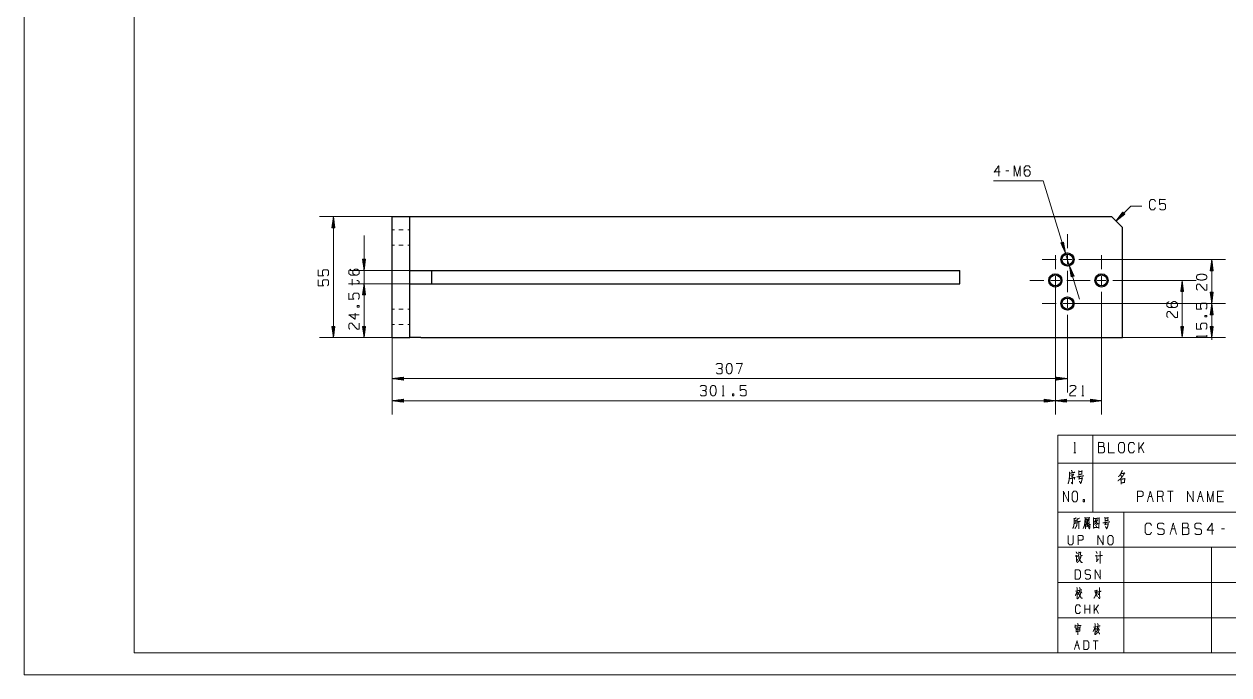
# Model space of a CAD drawing. Header units: millimetres. Extents: x 0 to 420, y 0 to 297.
# Drawn here: x 0 to 273.9, y 0 to 147.9 of the extents above; entities that cross this region are included whole.
import ezdxf

# ---------------------------------------------------------------- set-up
doc = ezdxf.new("R2010")
doc.units = ezdxf.units.MM
doc.layers.add('1', color=7, linetype='Continuous', true_color=0xffffff)

msp = doc.modelspace()

# ---------------------------------------------------------------- linework, layer by layer
at = {"layer": '1', "color": 132, "linetype": 'Continuous', "lineweight": 18}
for p, q in [((0, 297), (0, 0)), ((25, 292), (25, 5)), ((235, 37), (235, 5)), ((235, 37), (415, 37)), ((250, 37), (250, 5)), ((235, 29), (415, 29)), ((270, 29), (270, 5)), ((235, 21), (285, 21)), ((235, 13), (285, 13)), ((25, 5), (415, 5)), ((235, 5), (415, 5)), ((0, 0), (420, 0))]:
    msp.add_line(p, q, dxfattribs=at)
at = {"layer": '1', "color": 95, "linetype": 'Continuous', "lineweight": 18}
for p, q in [((223.87, 114.55), (223.19, 114.55)), ((74.62, 88.59), (74.62, 89.92)), ((268.91, 76.77), (268.91, 77.2)), ((158.74, 63.42), (159.17, 63.42)), ((240.51, 63.42), (240.93, 63.42)), ((235, 54.46), (243, 54.46)), ((235, 54.46), (235, 48.11)), ((243, 54.46), (243, 48.11)), ((243, 54.46), (283, 54.46)), ((254.57, 52.85), (253.41, 51.2)), ((253.41, 50.48), (253.41, 52.85)), ((238.67, 50.48), (239.09, 50.48)), ((254.57, 50.48), (253.9, 51.9)), ((235, 48.11), (243, 48.11)), ((235, 48.11), (235, 37)), ((243, 48.11), (243, 37)), ((243, 48.11), (283, 48.11)), ((261.28, 41.74), (259.94, 41.74)), ((260.61, 41.74), (260.61, 39.36)), ((255.72, 40.56), (256.39, 40.56)), ((259, 39.36), (258.67, 40.56)), ((267.1, 40.56), (267.77, 40.56)), ((272.33, 40.56), (271.32, 40.56)), ((235, 37), (243, 37)), ((243, 37), (283, 37)), ((241.5, 33.66), (242.04, 33.81)), ((241.79, 35.05), (241.78, 33.74)), ((260.9, 33.21), (261.64, 33.21)), ((272.95, 33.21), (272.21, 33.21)), ((239.62, 19.15), (239.06, 19.01)), ((239.43, 18.9), (239.63, 18.63)), ((241.17, 13.94), (241.17, 15.91)), ((242.28, 14.94), (241.17, 14.94)), ((242.28, 13.94), (242.28, 15.91)), ((244.25, 15.91), (243.29, 14.54)), ((243.29, 13.94), (243.29, 15.91)), ((244.25, 13.94), (243.7, 15.12)), ((243.7, 10.96), (243.12, 10.84)), ((239.32, 10.28), (239.85, 10.36)), ((243.49, 10.67), (243.68, 10.43)), ((239.1, 6.79), (239.66, 6.79)), ((244.18, 7.77), (243.07, 7.77)), ((243.62, 7.77), (243.62, 5.8))]:
    msp.add_line(p, q, dxfattribs=at)
at = {"layer": '1', "color": 13, "linetype": 'Continuous', "lineweight": 18}
for p, q in [((231.73, 112.26), (220.41, 112.26)), ((239.98, 85.38), (231.73, 112.26)), ((83.71, 104.16), (67.16, 104.16)), ((70.33, 104.16), (70, 101.62)), ((70.66, 101.62), (70.33, 104.16)), ((70.33, 76.66), (70.33, 104.16)), ((251.59, 106.52), (248.22, 103.15)), ((249.78, 105.18), (248.22, 103.15)), ((248.22, 103.15), (250.25, 104.71)), ((249.99, 104.96), (248.33, 103.3)), ((250.03, 104.93), (248.37, 103.27)), ((249.96, 105), (248.57, 103.61)), ((250.07, 104.89), (248.68, 103.5)), ((249.92, 105.04), (248.81, 103.92)), ((250.1, 104.86), (248.99, 103.74)), ((249.89, 105.07), (249.05, 104.23)), ((249.85, 105.11), (249.28, 104.54)), ((250.14, 104.82), (249.3, 103.98)), ((249.81, 105.14), (249.52, 104.85)), ((250.17, 104.78), (249.61, 104.22)), ((249.78, 105.18), (249.76, 105.16)), ((249.78, 105.18), (249.76, 105.16)), ((250.25, 104.71), (249.78, 105.18)), ((250.21, 104.75), (249.91, 104.45)), ((250.25, 104.71), (250.22, 104.69)), ((250.25, 104.71), (250.22, 104.69)), ((251.59, 106.52), (254.13, 106.52)), ((70, 101.62), (70, 101.65)), ((70, 101.62), (70, 101.65)), ((70, 101.62), (70.66, 101.62)), ((70.05, 101.62), (70.05, 102.03)), ((70.1, 101.62), (70.1, 102.42)), ((70.15, 101.62), (70.15, 102.8)), ((70.2, 101.62), (70.2, 103.19)), ((70.25, 101.62), (70.25, 103.58)), ((70.3, 101.62), (70.3, 103.96)), ((70.36, 101.62), (70.36, 103.96)), ((70.41, 101.62), (70.41, 103.58)), ((70.46, 101.62), (70.46, 103.19)), ((70.51, 101.62), (70.51, 102.8)), ((70.56, 101.62), (70.56, 102.42)), ((70.61, 101.62), (70.61, 102.03)), ((70.66, 101.62), (70.66, 101.65)), ((70.66, 101.62), (70.66, 101.65)), ((77.28, 80.97), (77.28, 99.84)), ((236.35, 98.37), (235.71, 98.17)), ((235.71, 98.17), (235.72, 98.14)), ((235.71, 98.17), (235.72, 98.14)), ((235.71, 98.17), (236.77, 95.84)), ((235.76, 98.19), (235.88, 97.79)), ((235.81, 98.2), (236.04, 97.43)), ((235.86, 98.22), (236.2, 97.08)), ((235.9, 98.23), (236.37, 96.72)), ((235.95, 98.25), (236.53, 96.37)), ((236, 98.26), (236.69, 96.02)), ((236.05, 98.28), (236.74, 96.03)), ((236.1, 98.29), (236.67, 96.41)), ((236.15, 98.3), (236.61, 96.8)), ((236.2, 98.32), (236.54, 97.18)), ((236.24, 98.33), (236.48, 97.57)), ((236.29, 98.35), (236.42, 97.95)), ((236.34, 98.36), (236.35, 98.33)), ((236.34, 98.36), (236.35, 98.33)), ((236.77, 95.84), (236.35, 98.37)), ((76.95, 94.45), (76.95, 94.41)), ((76.95, 94.45), (76.95, 94.41)), ((76.95, 94.45), (77.28, 91.91)), ((77.62, 94.45), (76.95, 94.45)), ((77, 94.45), (77, 94.03)), ((77.05, 94.45), (77.05, 93.64)), ((77.11, 94.45), (77.11, 93.26)), ((77.16, 94.45), (77.16, 92.87)), ((77.21, 94.45), (77.21, 92.48)), ((77.26, 94.45), (77.26, 92.1)), ((77.28, 91.91), (77.62, 94.45)), ((77.31, 94.45), (77.31, 92.1)), ((77.36, 94.45), (77.36, 92.48)), ((77.41, 94.45), (77.41, 92.87)), ((77.46, 94.45), (77.46, 93.26)), ((77.51, 94.45), (77.51, 93.64)), ((77.56, 94.45), (77.56, 94.03)), ((77.61, 94.45), (77.61, 94.41)), ((77.61, 94.45), (77.61, 94.41)), ((242.98, 94.41), (273.18, 94.41)), ((270.01, 94.41), (269.67, 91.87)), ((269.88, 91.87), (269.88, 93.44)), ((269.93, 91.87), (269.93, 93.83)), ((269.98, 91.87), (269.98, 94.21)), ((270.34, 91.87), (270.01, 94.41)), ((270.01, 84.41), (270.01, 94.41)), ((270.03, 91.87), (270.03, 94.21)), ((270.08, 91.87), (270.08, 93.83)), ((270.13, 91.87), (270.13, 93.44)), ((92.71, 91.91), (74.11, 91.91)), ((238.72, 90.64), (237.65, 92.97)), ((237.65, 92.97), (238.08, 90.44)), ((238.37, 90.54), (237.68, 92.78)), ((238.42, 90.55), (237.73, 92.79)), ((238.32, 90.52), (237.75, 92.4)), ((238.27, 90.51), (237.81, 92.01)), ((238.23, 90.49), (237.88, 91.63)), ((238.47, 90.57), (237.89, 92.44)), ((238.18, 90.48), (237.94, 91.24)), ((238.13, 90.46), (238.01, 90.86)), ((238.52, 90.58), (238.05, 92.09)), ((238.08, 90.45), (238.07, 90.48)), ((238.08, 90.45), (238.07, 90.48)), ((238.08, 90.44), (238.72, 90.64)), ((238.57, 90.6), (238.22, 91.73)), ((238.61, 90.61), (238.38, 91.38)), ((238.66, 90.62), (238.54, 91.02)), ((238.71, 90.64), (238.7, 90.67)), ((238.71, 90.64), (238.7, 90.67)), ((269.67, 91.87), (270.34, 91.87)), ((269.68, 91.87), (269.68, 91.9)), ((269.68, 91.87), (269.68, 91.9)), ((269.73, 91.87), (269.73, 92.28)), ((269.78, 91.87), (269.78, 92.67)), ((269.83, 91.87), (269.83, 93.05)), ((270.18, 91.87), (270.18, 93.05)), ((270.23, 91.87), (270.23, 92.67)), ((270.28, 91.87), (270.28, 92.28)), ((270.34, 91.87), (270.34, 91.9)), ((270.34, 91.87), (270.34, 91.9)), ((92.71, 88.91), (74.11, 88.91)), ((92.71, 88.91), (74.11, 88.91)), ((77.28, 88.91), (76.95, 86.37)), ((77.28, 88.91), (76.95, 86.37)), ((77.16, 86.37), (77.16, 87.94)), ((77.16, 86.37), (77.16, 87.94)), ((77.21, 86.37), (77.21, 88.33)), ((77.21, 86.37), (77.21, 88.33)), ((77.26, 86.37), (77.26, 88.71)), ((77.26, 86.37), (77.26, 88.71)), ((77.62, 86.37), (77.28, 88.91)), ((77.62, 86.37), (77.28, 88.91)), ((77.28, 88.91), (77.28, 76.66)), ((77.31, 86.37), (77.31, 88.71)), ((77.31, 86.37), (77.31, 88.71)), ((77.36, 86.37), (77.36, 88.33)), ((77.36, 86.37), (77.36, 88.33)), ((77.41, 86.37), (77.41, 87.94)), ((77.41, 86.37), (77.41, 87.94)), ((234.46, 89.66), (234.46, 59.15)), ((250.73, 89.66), (266.47, 89.66)), ((263.29, 89.66), (262.96, 87.12)), ((263.06, 87.12), (263.06, 87.92)), ((263.11, 87.12), (263.11, 88.3)), ((263.17, 87.12), (263.17, 88.69)), ((263.22, 87.12), (263.22, 89.08)), ((263.27, 87.12), (263.27, 89.46)), ((263.63, 87.12), (263.29, 89.66)), ((263.29, 89.66), (263.29, 76.66)), ((263.32, 87.12), (263.32, 89.46)), ((263.37, 87.12), (263.37, 89.08)), ((263.42, 87.12), (263.42, 88.69)), ((263.47, 87.12), (263.47, 88.3)), ((263.52, 87.12), (263.52, 87.92)), ((76.95, 86.37), (76.95, 86.4)), ((76.95, 86.37), (76.95, 86.4)), ((76.95, 86.37), (76.95, 86.4)), ((76.95, 86.37), (76.95, 86.4)), ((76.95, 86.37), (77.62, 86.37)), ((76.95, 86.37), (77.62, 86.37)), ((77, 86.37), (77, 86.78)), ((77, 86.37), (77, 86.78)), ((77.05, 86.37), (77.05, 87.17)), ((77.05, 86.37), (77.05, 87.17)), ((77.11, 86.37), (77.11, 87.55)), ((77.11, 86.37), (77.11, 87.55)), ((77.46, 86.37), (77.46, 87.55)), ((77.46, 86.37), (77.46, 87.55)), ((77.51, 86.37), (77.51, 87.17)), ((77.51, 86.37), (77.51, 87.17)), ((77.56, 86.37), (77.56, 86.78)), ((77.56, 86.37), (77.56, 86.78)), ((77.61, 86.37), (77.61, 86.4)), ((77.61, 86.37), (77.61, 86.4)), ((77.61, 86.37), (77.61, 86.4)), ((77.61, 86.37), (77.61, 86.4)), ((262.96, 87.12), (262.96, 87.15)), ((262.96, 87.12), (262.96, 87.15)), ((262.96, 87.12), (263.63, 87.12)), ((263.01, 87.12), (263.01, 87.53)), ((263.57, 87.12), (263.57, 87.53)), ((263.62, 87.12), (263.62, 87.15)), ((263.62, 87.12), (263.62, 87.15)), ((269.67, 86.95), (270.01, 84.41)), ((270.34, 86.95), (269.67, 86.95)), ((269.68, 86.95), (269.68, 86.91)), ((269.68, 86.95), (269.68, 86.91)), ((269.73, 86.95), (269.73, 86.53)), ((269.78, 86.95), (269.78, 86.14)), ((269.83, 86.95), (269.83, 85.76)), ((269.88, 86.95), (269.88, 85.37)), ((269.93, 86.95), (269.93, 84.98)), ((269.98, 86.95), (269.98, 84.6)), ((270.01, 84.41), (270.34, 86.95)), ((270.01, 76.14), (270.01, 84.92)), ((270.03, 86.95), (270.03, 84.6)), ((270.08, 86.95), (270.08, 84.98)), ((270.13, 86.95), (270.13, 85.37)), ((270.18, 86.95), (270.18, 85.76)), ((270.23, 86.95), (270.23, 86.14)), ((270.28, 86.95), (270.28, 86.53)), ((270.34, 86.95), (270.34, 86.91)), ((270.34, 86.95), (270.34, 86.91)), ((234.46, 83.89), (234.46, 59.15)), ((237.21, 84.41), (273.18, 84.41)), ((237.21, 84.41), (273.18, 84.41)), ((244.96, 83.89), (244.96, 59.15)), ((270.01, 84.41), (269.67, 81.87)), ((269.73, 81.87), (269.73, 82.28)), ((269.78, 81.87), (269.78, 82.67)), ((269.83, 81.87), (269.83, 83.05)), ((269.88, 81.87), (269.88, 83.44)), ((269.93, 81.87), (269.93, 83.83)), ((269.98, 81.87), (269.98, 84.21)), ((270.34, 81.87), (270.01, 84.41)), ((270.03, 81.87), (270.03, 84.21)), ((270.08, 81.87), (270.08, 83.83)), ((270.13, 81.87), (270.13, 83.44)), ((270.18, 81.87), (270.18, 83.05)), ((270.23, 81.87), (270.23, 82.67)), ((270.28, 81.87), (270.28, 82.28)), ((269.67, 81.87), (270.34, 81.87)), ((269.68, 81.87), (269.68, 81.9)), ((269.68, 81.87), (269.68, 81.9)), ((270.34, 81.87), (270.34, 81.9)), ((270.34, 81.87), (270.34, 81.9)), ((70, 79.2), (70, 79.16)), ((70, 79.2), (70, 79.16)), ((70, 79.2), (70.33, 76.66)), ((70.66, 79.2), (70, 79.2)), ((70.05, 79.2), (70.05, 78.78)), ((70.1, 79.2), (70.1, 78.39)), ((70.15, 79.2), (70.15, 78.01)), ((70.2, 79.2), (70.2, 77.62)), ((70.25, 79.2), (70.25, 77.23)), ((70.3, 79.2), (70.3, 76.85)), ((70.33, 76.66), (70.66, 79.2)), ((70.36, 79.2), (70.36, 76.85)), ((70.41, 79.2), (70.41, 77.23)), ((70.46, 79.2), (70.46, 77.62)), ((70.51, 79.2), (70.51, 78.01)), ((70.56, 79.2), (70.56, 78.39)), ((70.61, 79.2), (70.61, 78.78)), ((70.66, 79.2), (70.66, 79.16)), ((70.66, 79.2), (70.66, 79.16)), ((76.95, 79.2), (76.95, 79.16)), ((76.95, 79.2), (76.95, 79.16)), ((76.95, 79.2), (77.28, 76.66)), ((77.62, 79.2), (76.95, 79.2)), ((77, 79.2), (77, 78.78)), ((77.05, 79.2), (77.05, 78.39)), ((77.11, 79.2), (77.11, 78.01)), ((77.16, 79.2), (77.16, 77.62)), ((77.21, 79.2), (77.21, 77.23)), ((77.26, 79.2), (77.26, 76.85)), ((77.28, 76.66), (77.62, 79.2)), ((77.31, 79.2), (77.31, 76.85)), ((77.36, 79.2), (77.36, 77.23)), ((77.41, 79.2), (77.41, 77.62)), ((77.46, 79.2), (77.46, 78.01)), ((77.51, 79.2), (77.51, 78.39)), ((77.56, 79.2), (77.56, 78.78)), ((77.61, 79.2), (77.61, 79.16)), ((77.61, 79.2), (77.61, 79.16)), ((237.21, 78.64), (237.21, 64.16)), ((262.96, 79.2), (262.96, 79.16)), ((262.96, 79.2), (262.96, 79.16)), ((262.96, 79.2), (263.29, 76.66)), ((263.63, 79.2), (262.96, 79.2)), ((263.01, 79.2), (263.01, 78.78)), ((263.06, 79.2), (263.06, 78.39)), ((263.11, 79.2), (263.11, 78.01)), ((263.17, 79.2), (263.17, 77.62)), ((263.22, 79.2), (263.22, 77.23)), ((263.27, 79.2), (263.27, 76.85)), ((263.29, 76.66), (263.63, 79.2)), ((263.32, 79.2), (263.32, 76.85)), ((263.37, 79.2), (263.37, 77.23)), ((263.42, 79.2), (263.42, 77.62)), ((263.47, 79.2), (263.47, 78.01)), ((263.52, 79.2), (263.52, 78.39)), ((263.57, 79.2), (263.57, 78.78)), ((263.62, 79.2), (263.62, 79.16)), ((263.62, 79.2), (263.62, 79.16)), ((269.67, 79.2), (270.01, 76.66)), ((270.34, 79.2), (269.67, 79.2)), ((269.68, 79.2), (269.68, 79.16)), ((269.68, 79.2), (269.68, 79.16)), ((269.73, 79.2), (269.73, 78.78)), ((269.78, 79.2), (269.78, 78.39)), ((269.83, 79.2), (269.83, 78.01)), ((269.88, 79.2), (269.88, 77.62)), ((269.93, 79.2), (269.93, 77.23)), ((269.98, 79.2), (269.98, 76.85)), ((270.01, 76.66), (270.34, 79.2)), ((270.03, 79.2), (270.03, 76.85)), ((270.08, 79.2), (270.08, 77.23)), ((270.13, 79.2), (270.13, 77.62)), ((270.18, 79.2), (270.18, 78.01)), ((270.23, 79.2), (270.23, 78.39)), ((270.28, 79.2), (270.28, 78.78)), ((270.34, 79.2), (270.34, 79.16)), ((270.34, 79.2), (270.34, 79.16)), ((83.71, 76.66), (67.16, 76.66)), ((90.21, 76.66), (74.11, 76.66)), ((83.71, 76.66), (83.71, 64.16)), ((83.71, 76.66), (83.71, 59.15)), ((249.71, 76.66), (266.47, 76.66)), ((249.71, 76.66), (273.18, 76.66)), ((86.25, 67.67), (83.71, 67.33)), ((83.71, 67.33), (86.25, 67)), ((237.21, 67.33), (83.71, 67.33)), ((86.25, 67.36), (83.9, 67.36)), ((86.25, 67.31), (83.9, 67.31)), ((86.25, 67.41), (84.29, 67.41)), ((86.25, 67.26), (84.29, 67.26)), ((86.25, 67.46), (84.68, 67.46)), ((86.25, 67.21), (84.68, 67.21)), ((86.25, 67.51), (85.06, 67.51)), ((86.25, 67.16), (85.06, 67.16)), ((86.25, 67.56), (85.45, 67.56)), ((86.25, 67.11), (85.45, 67.11)), ((86.25, 67.61), (85.83, 67.61)), ((86.25, 67.05), (85.83, 67.05)), ((86.25, 67.66), (86.22, 67.66)), ((86.25, 67.66), (86.22, 67.66)), ((86.25, 67), (86.22, 67)), ((86.25, 67), (86.22, 67)), ((86.25, 67), (86.25, 67.67)), ((234.67, 67.67), (234.67, 67)), ((237.21, 67.33), (234.67, 67.67)), ((234.67, 67.66), (234.7, 67.66)), ((234.67, 67.66), (234.7, 67.66)), ((234.67, 67.61), (235.09, 67.61)), ((234.67, 67.56), (235.47, 67.56)), ((234.67, 67.51), (235.86, 67.51)), ((234.67, 67.46), (236.25, 67.46)), ((234.67, 67.41), (236.63, 67.41)), ((234.67, 67.36), (237.02, 67.36)), ((234.67, 67), (237.21, 67.33)), ((234.67, 67.31), (237.02, 67.31)), ((234.67, 67.26), (236.63, 67.26)), ((234.67, 67.21), (236.25, 67.21)), ((234.67, 67.16), (235.86, 67.16)), ((234.67, 67.11), (235.47, 67.11)), ((234.67, 67.05), (235.09, 67.05)), ((234.67, 67), (234.7, 67)), ((234.67, 67), (234.7, 67)), ((86.25, 62.66), (83.71, 62.32)), ((83.71, 62.32), (86.25, 61.99)), ((234.46, 62.32), (83.71, 62.32)), ((86.25, 62.35), (83.9, 62.35)), ((86.25, 62.3), (83.9, 62.3)), ((86.25, 62.4), (84.29, 62.4)), ((86.25, 62.25), (84.29, 62.25)), ((86.25, 62.45), (84.68, 62.45)), ((86.25, 62.2), (84.68, 62.2)), ((86.25, 62.5), (85.06, 62.5)), ((86.25, 62.15), (85.06, 62.15)), ((86.25, 62.55), (85.45, 62.55)), ((86.25, 62.09), (85.45, 62.09)), ((86.25, 62.6), (85.83, 62.6)), ((86.25, 62.04), (85.83, 62.04)), ((86.25, 62.65), (86.22, 62.65)), ((86.25, 62.65), (86.22, 62.65)), ((86.25, 61.99), (86.22, 61.99)), ((86.25, 61.99), (86.22, 61.99)), ((86.25, 61.99), (86.25, 62.66)), ((231.92, 62.66), (231.92, 61.99)), ((234.46, 62.32), (231.92, 62.66)), ((231.92, 62.65), (231.95, 62.65)), ((231.92, 62.65), (231.95, 62.65)), ((231.92, 62.6), (232.34, 62.6)), ((231.92, 62.55), (232.72, 62.55)), ((231.92, 62.5), (233.11, 62.5)), ((231.92, 62.45), (233.5, 62.45)), ((231.92, 62.4), (233.88, 62.4)), ((231.92, 62.35), (234.27, 62.35)), ((231.92, 61.99), (234.46, 62.32)), ((231.92, 62.3), (234.27, 62.3)), ((231.92, 62.25), (233.88, 62.25)), ((231.92, 62.2), (233.5, 62.2)), ((231.92, 62.15), (233.11, 62.15)), ((231.92, 62.09), (232.72, 62.09)), ((231.92, 62.04), (232.34, 62.04)), ((231.92, 61.99), (231.95, 61.99)), ((231.92, 61.99), (231.95, 61.99)), ((237, 62.66), (234.46, 62.32)), ((234.46, 62.32), (237, 61.99)), ((234.46, 62.32), (244.96, 62.32)), ((237, 62.35), (234.65, 62.35)), ((237, 62.3), (234.65, 62.3)), ((237, 62.4), (235.04, 62.4)), ((237, 62.25), (235.04, 62.25)), ((237, 62.45), (235.43, 62.45)), ((237, 62.2), (235.43, 62.2)), ((237, 62.5), (235.81, 62.5)), ((237, 62.15), (235.81, 62.15)), ((237, 62.55), (236.2, 62.55)), ((237, 62.09), (236.2, 62.09)), ((237, 62.6), (236.58, 62.6)), ((237, 62.04), (236.58, 62.04)), ((237, 62.65), (236.97, 62.65)), ((237, 62.65), (236.97, 62.65)), ((237, 61.99), (236.97, 61.99)), ((237, 61.99), (236.97, 61.99)), ((237, 61.99), (237, 62.66)), ((242.42, 62.66), (242.42, 61.99)), ((244.96, 62.32), (242.42, 62.66)), ((242.42, 62.65), (242.45, 62.65)), ((242.42, 62.65), (242.45, 62.65)), ((242.42, 62.6), (242.84, 62.6)), ((242.42, 62.55), (243.22, 62.55)), ((242.42, 62.5), (243.61, 62.5)), ((242.42, 62.45), (244, 62.45)), ((242.42, 62.4), (244.38, 62.4)), ((242.42, 62.35), (244.77, 62.35)), ((242.42, 61.99), (244.96, 62.32)), ((242.42, 62.3), (244.77, 62.3)), ((242.42, 62.25), (244.38, 62.25)), ((242.42, 62.2), (244, 62.2)), ((242.42, 62.15), (243.61, 62.15)), ((242.42, 62.09), (243.22, 62.09)), ((242.42, 62.04), (242.84, 62.04)), ((242.42, 61.99), (242.45, 61.99)), ((242.42, 61.99), (242.45, 61.99))]:
    msp.add_line(p, q, dxfattribs=at)
at = {"layer": '1', "color": 30, "linetype": 'Continuous', "lineweight": 25}
for p, q in [((83.71, 104.16), (87.71, 104.16)), ((83.71, 76.66), (83.71, 104.16)), ((87.71, 76.66), (87.71, 104.16)), ((90.21, 104.16), (247.21, 104.16)), ((249.71, 101.66), (247.21, 104.16)), ((249.71, 76.66), (249.71, 101.66)), ((87.71, 91.91), (92.71, 91.91)), ((92.71, 91.91), (212.71, 91.91)), ((92.71, 88.91), (92.71, 91.91)), ((212.71, 88.91), (212.71, 91.91)), ((87.71, 88.91), (92.71, 88.91)), ((92.71, 88.91), (212.71, 88.91)), ((83.71, 76.66), (87.71, 76.66)), ((90.21, 76.66), (249.71, 76.66))]:
    msp.add_line(p, q, dxfattribs=at)
at = {"layer": '1', "color": 43, "linetype": 'Continuous', "lineweight": 18}
for p, q in [((84.21, 101.16), (83.71, 101.16)), ((86.21, 101.16), (85.21, 101.16)), ((87.71, 101.16), (87.21, 101.16)), ((83.71, 97.66), (84.21, 97.66)), ((85.21, 97.66), (86.21, 97.66)), ((87.21, 97.66), (87.71, 97.66)), ((84.21, 83.16), (83.71, 83.16)), ((86.21, 83.16), (85.21, 83.16)), ((87.71, 83.16), (87.21, 83.16)), ((83.71, 79.66), (84.21, 79.66)), ((85.21, 79.66), (86.21, 79.66)), ((87.21, 79.66), (87.71, 79.66))]:
    msp.add_line(p, q, dxfattribs=at)
at = {"layer": '1', "color": 252, "linetype": 'Continuous', "lineweight": 18}
for p, q in [((237.21, 97), (237.21, 100.17)), ((234.62, 94.41), (231.44, 94.41)), ((234.46, 92.25), (234.46, 95.42)), ((236.21, 94.41), (238.21, 94.41)), ((237.21, 93.4), (237.21, 95.41)), ((239.8, 94.41), (242.98, 94.41)), ((244.96, 92.25), (244.96, 95.42)), ((234.46, 88.65), (234.46, 90.66)), ((237.21, 91.81), (237.21, 88.64)), ((244.96, 88.65), (244.96, 90.66)), ((231.87, 89.66), (228.69, 89.66)), ((233.46, 89.66), (235.46, 89.66)), ((237.05, 89.66), (240.23, 89.66)), ((237.21, 87), (237.21, 90.17)), ((242.37, 89.66), (239.19, 89.66)), ((243.96, 89.66), (245.96, 89.66)), ((247.55, 89.66), (250.73, 89.66)), ((234.46, 87.06), (234.46, 83.89)), ((237.21, 83.4), (237.21, 85.41)), ((244.96, 87.06), (244.96, 83.89)), ((234.62, 84.41), (231.44, 84.41)), ((236.21, 84.41), (238.21, 84.41)), ((239.8, 84.41), (242.98, 84.41)), ((237.21, 81.81), (237.21, 78.64))]:
    msp.add_line(p, q, dxfattribs=at)
at = {"layer": '1', "color": 30, "linetype": 'Continuous', "lineweight": 25}
for centre, radius in [((237.21, 94.41), 1.5), ((237.21, 94.41), 1.25), ((234.46, 89.66), 1.5), ((234.46, 89.66), 1.25), ((244.96, 89.66), 1.5), ((244.96, 89.66), 1.25), ((237.21, 84.41), 1.5), ((237.21, 84.41), 1.25)]:
    msp.add_circle(centre, radius, dxfattribs=at)
at = {"layer": '1', "color": 30, "linetype": 'Continuous', "lineweight": 13}
for centre in [(237.21, 94.41), (234.46, 89.66), (244.96, 89.66), (237.21, 84.41)]:
    msp.add_arc(centre, 1.5, 75, 345, dxfattribs=at)
at = {"layer": '1', "color": 95, "linetype": 'Continuous', "lineweight": 18}
for points, knots in [([(221.93, 114.3), (220.58, 114.3), (221.59, 115.73), (221.59, 113.35)], [0, 0, 0.245869, 0.565294, 1, 1]), ([(225.13, 113.35), (225.13, 115.73), (225.81, 113.35), (226.48, 115.73), (226.48, 113.35)], [0, 0, 0.245192, 0.5, 0.754808, 1, 1]), ([(227.41, 114.3), (227.73, 114.78), (228.42, 114.78), (228.75, 114.3), (228.75, 113.83), (228.42, 113.35), (227.73, 113.35), (227.41, 113.83), (227.41, 115.25), (227.73, 115.73), (228.42, 115.73), (228.75, 115.25)], [0, 0, 0.076964, 0.169761, 0.248073, 0.312018, 0.390329, 0.483126, 0.56009, 0.751925, 0.82889, 0.921687, 1, 1]), ([(257.22, 106.18), (256.88, 105.71), (256.23, 105.71), (255.89, 106.18), (255.89, 107.61), (256.23, 108.08), (256.9, 108.08), (257.24, 107.61)], [0, 0, 0.114571, 0.243368, 0.357937, 0.638584, 0.753151, 0.885433, 1, 1]), ([(258.15, 105.93), (258.49, 105.71), (259.18, 105.71), (259.51, 105.93), (259.51, 106.88), (259.18, 107.13), (258.49, 107.13), (258.15, 106.91), (258.15, 108.08), (259.51, 108.08)], [0, 0, 0.06223, 0.168345, 0.230573, 0.376817, 0.441265, 0.54738, 0.609609, 0.79049, 1, 1]), ([(69.01, 90.72), (69.24, 91.06), (69.24, 91.75), (69.01, 92.08), (68.06, 92.08), (67.81, 91.75), (67.81, 91.06), (68.04, 90.72), (66.86, 90.72), (66.86, 92.08)], [0, 0, 0.062228, 0.168343, 0.230571, 0.376816, 0.441265, 0.54738, 0.609609, 0.79049, 1, 1]), ([(75.24, 90.87), (74.77, 91.19), (74.77, 91.88), (75.24, 92.21), (75.72, 92.21), (76.19, 91.88), (76.19, 91.19), (75.72, 90.87), (74.29, 90.87), (73.82, 91.19), (73.82, 91.88), (74.29, 92.21)], [0, 0, 0.076963, 0.169761, 0.248073, 0.312019, 0.390331, 0.483128, 0.560092, 0.751927, 0.82889, 0.921688, 1, 1]), ([(268.91, 90.57), (268.66, 90.91), (267.96, 91.08), (267.49, 91.08), (266.76, 90.91), (266.54, 90.57), (266.54, 90.24), (266.76, 89.9), (267.49, 89.72), (267.96, 89.74), (268.66, 89.9), (268.91, 90.24), (268.91, 90.57)], [0, 0, 0.067525, 0.183972, 0.260583, 0.380942, 0.446141, 0.500306, 0.565504, 0.685864, 0.762527, 0.87831, 0.945835, 1, 1]), ([(69.01, 88.45), (69.24, 88.78), (69.24, 89.47), (69.01, 89.81), (68.06, 89.81), (67.81, 89.47), (67.81, 88.78), (68.04, 88.45), (66.86, 88.45), (66.86, 89.81)], [0, 0, 0.062228, 0.168343, 0.230571, 0.376816, 0.441265, 0.54738, 0.609609, 0.79049, 1, 1]), ([(75.62, 89.67), (75.97, 89.58), (76.17, 89.39), (76.17, 89.14), (75.97, 88.93), (75.62, 88.86), (73.79, 88.86)], [0, 0, 0.107407, 0.190397, 0.264021, 0.350759, 0.457001, 1, 1]), ([(266.76, 87.46), (266.54, 87.78), (266.54, 88.47), (266.76, 88.81), (267.24, 88.81), (268.44, 87.45), (268.91, 87.46), (268.91, 88.81)], [0, 0, 0.069693, 0.192978, 0.265274, 0.350226, 0.674741, 0.759752, 1, 1]), ([(75.97, 85.37), (76.19, 85.71), (76.19, 86.4), (75.97, 86.74), (75.02, 86.74), (74.77, 86.4), (74.77, 85.71), (74.99, 85.37), (73.82, 85.37), (73.82, 86.74)], [0, 0, 0.062228, 0.168343, 0.230571, 0.376816, 0.441265, 0.547381, 0.609609, 0.79049, 1, 1]), ([(75.24, 82.18), (75.24, 80.84), (73.82, 81.85), (76.19, 81.85)], [0, 0, 0.245869, 0.565294, 1, 1]), ([(76.19, 83.61), (76.19, 83.95), (75.72, 83.95), (75.72, 83.61), (76.19, 83.61)], [0, 0, 0.207088, 0.5, 0.707088, 1, 1]), ([(261.25, 83.49), (260.77, 83.81), (260.77, 84.5), (261.25, 84.83), (261.72, 84.83), (262.2, 84.5), (262.2, 83.81), (261.72, 83.49), (260.3, 83.49), (259.82, 83.81), (259.82, 84.5), (260.3, 84.83)], [0, 0, 0.076962, 0.16976, 0.248071, 0.312017, 0.390331, 0.483129, 0.560093, 0.751929, 0.828891, 0.921689, 1, 1]), ([(260.05, 81.21), (259.82, 81.53), (259.82, 82.22), (260.05, 82.56), (260.52, 82.56), (261.72, 81.2), (262.2, 81.21), (262.2, 82.56)], [0, 0, 0.069692, 0.192977, 0.265273, 0.350224, 0.674739, 0.759753, 1, 1]), ([(268.69, 83.12), (268.91, 83.46), (268.91, 84.15), (268.69, 84.49), (267.74, 84.49), (267.49, 84.15), (267.49, 83.46), (267.71, 83.12), (266.54, 83.12), (266.54, 84.49)], [0, 0, 0.062228, 0.168344, 0.230572, 0.376816, 0.441265, 0.54738, 0.609608, 0.79049, 1, 1]), ([(74.04, 78.56), (73.82, 78.88), (73.82, 79.57), (74.04, 79.91), (74.52, 79.91), (75.72, 78.55), (76.19, 78.56), (76.19, 79.91)], [0, 0, 0.069693, 0.192977, 0.265274, 0.350227, 0.674741, 0.759752, 1, 1]), ([(268.69, 78.57), (268.91, 78.91), (268.91, 79.6), (268.69, 79.93), (267.74, 79.93), (267.49, 79.6), (267.49, 78.91), (267.71, 78.57), (266.54, 78.57), (266.54, 79.93)], [0, 0, 0.062228, 0.168344, 0.230572, 0.376816, 0.441265, 0.547381, 0.609608, 0.790489, 1, 1]), ([(268.91, 81.36), (268.91, 81.7), (268.44, 81.7), (268.44, 81.36), (268.91, 81.36)], [0, 0, 0.207091, 0.5, 0.707091, 1, 1]), ([(266.74, 76.84), (266.54, 76.98), (268.91, 76.98)], [0, 0, 0.093487, 1, 1]), ([(158.39, 69.63), (158.72, 69.85), (158.72, 70.58), (158.39, 70.8), (157.7, 70.8), (157.36, 70.58)], [0, 0, 0.153875, 0.429853, 0.583728, 0.846125, 1, 1]), ([(157.38, 68.65), (157.7, 68.43), (158.39, 68.43), (158.72, 68.65), (158.72, 69.38), (158.39, 69.63), (157.88, 69.63)], [0, 0, 0.124121, 0.343687, 0.472445, 0.703376, 0.836731, 1, 1]), ([(160.49, 68.43), (160.82, 68.68), (161, 69.38), (161, 69.85), (160.82, 70.58), (160.49, 70.8), (160.15, 70.8), (159.82, 70.58), (159.64, 69.85), (159.66, 69.38), (159.82, 68.68), (160.15, 68.43), (160.49, 68.43)], [0, 0, 0.067526, 0.183971, 0.260583, 0.380943, 0.446141, 0.500306, 0.565504, 0.685863, 0.762528, 0.878309, 0.945835, 1, 1]), ([(162.43, 68.43), (163.28, 70.8), (161.93, 70.8)], [0, 0, 0.652469, 1, 1]), ([(154.74, 64.62), (155.07, 64.84), (155.07, 65.57), (154.74, 65.79), (154.05, 65.79), (153.71, 65.57)], [0, 0, 0.153874, 0.429852, 0.583728, 0.846125, 1, 1]), ([(156.84, 63.42), (157.17, 63.67), (157.35, 64.37), (157.35, 64.84), (157.17, 65.57), (156.84, 65.79), (156.5, 65.79), (156.17, 65.57), (155.99, 64.84), (156.01, 64.37), (156.17, 63.67), (156.5, 63.42), (156.84, 63.42)], [0, 0, 0.067526, 0.183971, 0.260583, 0.380943, 0.446141, 0.500306, 0.565504, 0.685864, 0.762529, 0.87831, 0.945835, 1, 1]), ([(158.81, 65.59), (158.95, 65.79), (158.95, 63.42)], [0, 0, 0.09349, 1, 1]), ([(162.82, 63.64), (163.15, 63.42), (163.84, 63.42), (164.18, 63.64), (164.18, 64.59), (163.84, 64.84), (163.15, 64.84), (162.82, 64.62), (162.82, 65.79), (164.18, 65.79)], [0, 0, 0.062228, 0.168344, 0.230572, 0.376815, 0.441264, 0.547381, 0.609609, 0.790489, 1, 1]), ([(237.77, 65.57), (238.09, 65.79), (238.78, 65.79), (239.11, 65.57), (239.11, 65.09), (237.75, 63.89), (237.77, 63.42), (239.11, 63.42)], [0, 0, 0.069692, 0.192976, 0.265274, 0.350228, 0.674741, 0.759753, 1, 1]), ([(240.58, 65.59), (240.72, 65.79), (240.72, 63.42)], [0, 0, 0.093492, 1, 1]), ([(153.73, 63.64), (154.05, 63.42), (154.74, 63.42), (155.07, 63.64), (155.07, 64.37), (154.74, 64.62), (154.22, 64.62)], [0, 0, 0.124121, 0.343687, 0.472445, 0.703376, 0.836731, 1, 1]), ([(161.05, 63.42), (161.39, 63.42), (161.39, 63.89), (161.05, 63.89), (161.05, 63.42)], [0, 0, 0.207088, 0.5, 0.707088, 1, 1]), ([(238.74, 52.65), (238.88, 52.85), (238.88, 50.48)], [0, 0, 0.093491, 1, 1]), ([(244.3, 51.9), (244.3, 52.85), (245.31, 52.85), (245.47, 52.63), (245.47, 52.15), (245.31, 51.9), (244.3, 51.9), (244.3, 50.48), (245.29, 50.48), (245.62, 50.7), (245.62, 51.68), (245.31, 51.9)], [0, 0, 0.115917, 0.238846, 0.272468, 0.330427, 0.366584, 0.489512, 0.663388, 0.78416, 0.833484, 0.952452, 1, 1]), ([(246.58, 52.85), (246.58, 50.48), (247.92, 50.48)], [0, 0, 0.638733, 1, 1]), ([(249.19, 50.48), (249.86, 50.48), (250.2, 50.95), (250.2, 52.38), (249.86, 52.85), (249.19, 52.85), (248.83, 52.38), (248.83, 50.95), (249.19, 50.48)], [0, 0, 0.102684, 0.191619, 0.409477, 0.498411, 0.601095, 0.691619, 0.909477, 1, 1]), ([(252.45, 50.95), (252.12, 50.48), (251.46, 50.48), (251.13, 50.95), (251.13, 52.38), (251.46, 52.85), (252.14, 52.85), (252.47, 52.38)], [0, 0, 0.11457, 0.243368, 0.357935, 0.638584, 0.753151, 0.88543, 1, 1]), ([(237.64, 46.1), (237.67, 45.8), (237.67, 45.4), (237.66, 45.05), (237.63, 44.58), (237.58, 44.23), (237.45, 43.73), (237.39, 43.53), (237.34, 43.4)], [0, 0, 0.110092, 0.256085, 0.383957, 0.5577, 0.686593, 0.874746, 0.95125, 1, 1]), ([(237.69, 45.8), (238.9, 46.05), (238.83, 46.08), (238.69, 46)], [0, 0, 0.844337, 0.890571, 1, 1]), ([(237.77, 44.58), (238.91, 44.9), (238.9, 44.98), (238.77, 44.45)], [0, 0, 0.658858, 0.701264, 1, 1]), ([(237.91, 45.37), (238.63, 45.58), (238.63, 45.62), (238.28, 45.02), (238.33, 44.93), (238.18, 45.15)], [0, 0, 0.399217, 0.42587, 0.794862, 0.853779, 1, 1]), ([(238.35, 44.73), (238.36, 43.8), (238.36, 43.53), (238.35, 43.4), (238.07, 43.75), (238.33, 43.45)], [0, 0, 0.42491, 0.551214, 0.609076, 0.815631, 1, 1]), ([(238.13, 46.5), (238.24, 46.3), (238.28, 46.2), (238.3, 46.1)], [0, 0, 0.518666, 0.769903, 1, 1]), ([(239.35, 45.02), (239.56, 45.02), (239.96, 45.08), (240.97, 45.25), (240.86, 45.28), (240.7, 45.23)], [0, 0, 0.106701, 0.321702, 0.85493, 0.913855, 1, 1]), ([(239.78, 46.47), (239.84, 46.18), (239.84, 45.3), (239.84, 45.53), (240.59, 45.65), (240.47, 45.65), (240.5, 46.28), (240.51, 46.38), (240.54, 46.3), (240.43, 46.28), (239.84, 46.18)], [0, 0, 0.080215, 0.309219, 0.368106, 0.567901, 0.600755, 0.764536, 0.791028, 0.812305, 0.841788, 1, 1]), ([(239.95, 45.08), (239.84, 44.48), (239.81, 44.58), (240.64, 44.73), (240.59, 44.83), (240.59, 44.73), (240.5, 44.3), (240.43, 44.03), (240.36, 43.8), (240.29, 43.63), (240.25, 43.5), (240.22, 43.48), (239.93, 44.05), (240.23, 43.53)], [0, 0, 0.140876, 0.165081, 0.360229, 0.385754, 0.40885, 0.509385, 0.574531, 0.629565, 0.672502, 0.70335, 0.712616, 0.860567, 1, 1]), ([(249.44, 45.75), (249.5, 45.73), (250.29, 45.9), (250.24, 45.95), (250.1, 45.7), (249.94, 45.43), (249.78, 45.2), (249.6, 44.98), (249.41, 44.75), (249.2, 44.52), (248.97, 44.33), (248.79, 44.2), (248.65, 44.08)], [0, 0, 0.0171, 0.254607, 0.275861, 0.359626, 0.452276, 0.532639, 0.616084, 0.702807, 0.792986, 0.881826, 0.944957, 1, 1]), ([(249.69, 46.53), (249.67, 46.35), (249.46, 45.95), (249.34, 45.7), (249.2, 45.48), (249.02, 45.23), (248.84, 45.05)], [0, 0, 0.101776, 0.36375, 0.525156, 0.678923, 0.856077, 1, 1]), ([(249.25, 45.48), (249.28, 45.45), (249.48, 45.23), (249.5, 45.1), (249.43, 45.28)], [0, 0, 0.066034, 0.519579, 0.712126, 1, 1]), ([(249.34, 44.58), (249.37, 44.5), (249.41, 43.88), (249.43, 43.8), (249.43, 43.35), (249.41, 43.55), (249.41, 43.63), (250.27, 43.75), (250.17, 43.75), (250.26, 44.68), (250.29, 44.63), (250.24, 44.6), (249.39, 44.45)], [0, 0, 0.018828, 0.160989, 0.178489, 0.280681, 0.326276, 0.343309, 0.542028, 0.566109, 0.777127, 0.791032, 0.804344, 1, 1]), ([(236.28, 39.36), (236.28, 41.74), (237.47, 39.36), (237.47, 41.74)], [0, 0, 0.320621, 0.679379, 1, 1]), ([(238.6, 39.36), (239.2, 39.36), (239.5, 39.84), (239.5, 41.26), (239.2, 41.74), (238.6, 41.74), (238.29, 41.26), (238.29, 39.84), (238.6, 39.36)], [0, 0, 0.094594, 0.183574, 0.409674, 0.498654, 0.593248, 0.683574, 0.909674, 1, 1]), ([(253.11, 39.36), (253.11, 41.74), (254.11, 41.74), (254.45, 41.51), (254.45, 40.79), (254.1, 40.56), (253.11, 40.56)], [0, 0, 0.401146, 0.571314, 0.639588, 0.762043, 0.832817, 1, 1]), ([(257.66, 39.36), (257.66, 41.74), (258.67, 41.74), (259, 41.51), (259, 40.79), (258.67, 40.56), (257.66, 40.56)], [0, 0, 0.400952, 0.571034, 0.639278, 0.761674, 0.829918, 1, 1]), ([(264.49, 39.36), (264.49, 41.74), (265.83, 39.36), (265.83, 41.74)], [0, 0, 0.317574, 0.682426, 1, 1]), ([(269.04, 39.36), (269.04, 41.74), (269.71, 39.36), (270.38, 41.74), (270.38, 39.36)], [0, 0, 0.245192, 0.5, 0.754808, 1, 1]), ([(272.66, 39.36), (271.32, 39.36), (271.32, 41.74), (272.66, 41.74)], [0, 0, 0.26539, 0.73461, 1, 1]), ([(240.77, 39.36), (241.07, 39.36), (241.07, 39.84), (240.77, 39.84), (240.77, 39.36)], [0, 0, 0.192791, 0.5, 0.692791, 1, 1]), ([(239.2, 35.73), (239.14, 35.69), (238.72, 35.4), (238.69, 35.58), (238.73, 35.4), (238.73, 34.83), (238.72, 34.47), (238.7, 34.23), (238.67, 33.99), (238.62, 33.77), (238.56, 33.55), (238.48, 33.39), (238.42, 33.26)], [0, 0, 0.024363, 0.186803, 0.243942, 0.302154, 0.485023, 0.597668, 0.675195, 0.753199, 0.825098, 0.898191, 0.953346, 1, 1]), ([(239.94, 35.64), (239.69, 35.47), (239.45, 35.4), (239.42, 35.58), (239.45, 35.31), (239.44, 35.05), (239.42, 34.76), (239.4, 34.52), (239.37, 34.3), (239.34, 34.05), (239.3, 33.88), (239.22, 33.74), (239.14, 33.59), (239.06, 33.46), (238.98, 33.35), (238.9, 33.26)], [0, 0, 0.096323, 0.172941, 0.229419, 0.31342, 0.396988, 0.487497, 0.564126, 0.634338, 0.711439, 0.768976, 0.817389, 0.871907, 0.92032, 0.962889, 1, 1]), ([(241.2, 35.84), (241.21, 35.64), (241.21, 35.29), (241.2, 34.96), (241.18, 34.74), (241.15, 34.45), (241.11, 34.21), (241.06, 33.94), (241, 33.74), (240.92, 33.55), (240.79, 33.3)], [0, 0, 0.076501, 0.212087, 0.339339, 0.424292, 0.535104, 0.630036, 0.733301, 0.813244, 0.895184, 1, 1]), ([(241.25, 35.62), (242.21, 35.73), (242.17, 35.78), (242.12, 35.38), (242.2, 35.38), (241.23, 35.27)], [0, 0, 0.39108, 0.416924, 0.577585, 0.60892, 1, 1]), ([(243.12, 35.8), (243.15, 35.51), (243.18, 33.24), (243.17, 33.48), (244.27, 33.48), (244.2, 33.5), (244.04, 33.48)], [0, 0, 0.069512, 0.617083, 0.675676, 0.942511, 0.962039, 1, 1]), ([(243.17, 35.51), (244.48, 35.64), (244.43, 35.71), (244.4, 35.51), (244.38, 33.52), (244.37, 33.3), (244.26, 33.48)], [0, 0, 0.32813, 0.348326, 0.398409, 0.893176, 0.948286, 1, 1]), ([(245.69, 35.86), (245.76, 35.6), (245.76, 34.83), (245.76, 35.03), (246.51, 35.14), (246.38, 35.14), (246.41, 35.69), (246.43, 35.78), (246.46, 35.71), (246.35, 35.69), (245.76, 35.6)], [0, 0, 0.076615, 0.294118, 0.350048, 0.563217, 0.598361, 0.753969, 0.779212, 0.799823, 0.831203, 1, 1]), ([(238.76, 34.41), (238.8, 34.43), (239.15, 34.5), (239.11, 34.47), (239.15, 35.16), (239.19, 35.07), (238.75, 34.96)], [0, 0, 0.022681, 0.239273, 0.269981, 0.676983, 0.732557, 1, 1]), ([(239.44, 34.78), (240.14, 34.92), (240.09, 34.94), (240.01, 34.89)], [0, 0, 0.834819, 0.895271, 1, 1]), ([(239.79, 34.83), (239.79, 33.19), (239.78, 33.3), (239.79, 33.48)], [0, 0, 0.849785, 0.907773, 1, 1]), ([(241.29, 34.23), (241.31, 34.03), (241.32, 33.52), (241.31, 33.19), (241.29, 33.28), (241.32, 33.5)], [0, 0, 0.147471, 0.523365, 0.768668, 0.835023, 1, 1]), ([(241.32, 34.05), (242.39, 34.16), (242.35, 34.23), (242.34, 34.12), (242.29, 33.61), (242.28, 33.41), (242.21, 33.19), (242.01, 33.48), (242.23, 33.26)], [0, 0, 0.374083, 0.399749, 0.43883, 0.61759, 0.687459, 0.767887, 0.891105, 1, 1]), ([(242.2, 35.18), (242.15, 35.14), (241.76, 35.07), (241.54, 35.03), (241.34, 34.98)], [0, 0, 0.07226, 0.516589, 0.766867, 1, 1]), ([(241.42, 34.87), (241.43, 34.72), (241.46, 34.27), (241.45, 34.39), (242.18, 34.45), (242.12, 34.45), (242.17, 34.85), (242.2, 34.78), (241.43, 34.72)], [0, 0, 0.056492, 0.217482, 0.258029, 0.525926, 0.548635, 0.694164, 0.720796, 1, 1]), ([(242, 33.94), (242.06, 33.77), (242.09, 33.63)], [0, 0, 0.579215, 1, 1]), ([(243.6, 35.16), (243.66, 35.14), (244.1, 35.2), (244.06, 35.27), (243.85, 34.85), (243.7, 34.63), (243.56, 34.45), (243.42, 34.3), (243.26, 34.19)], [0, 0, 0.033928, 0.260451, 0.302015, 0.540804, 0.679359, 0.795007, 0.902031, 1, 1]), ([(243.68, 35.49), (243.68, 35.38), (243.54, 35.05), (243.37, 34.78), (243.29, 34.67)], [0, 0, 0.119857, 0.510439, 0.853216, 1, 1]), ([(243.57, 34.92), (243.62, 34.92), (244.1, 34.34), (244.27, 34.34), (244.1, 34.39), (244.02, 34.43)], [0, 0, 0.037884, 0.645156, 0.784053, 0.927468, 1, 1]), ([(243.59, 33.99), (243.79, 33.83), (243.88, 33.72)], [0, 0, 0.637944, 1, 1]), ([(243.65, 34.36), (243.82, 34.21), (243.9, 34.1)], [0, 0, 0.630834, 1, 1]), ([(245.27, 34.58), (245.48, 34.58), (245.88, 34.63), (246.88, 34.78), (246.77, 34.8), (246.61, 34.76)], [0, 0, 0.107045, 0.322389, 0.855631, 0.914429, 1, 1]), ([(245.87, 34.63), (245.76, 34.1), (245.72, 34.19), (246.55, 34.32), (246.51, 34.41), (246.51, 34.32), (246.41, 33.94), (246.35, 33.7), (246.27, 33.5), (246.21, 33.35), (246.16, 33.24), (246.13, 33.22), (245.85, 33.72), (246.15, 33.26)], [0, 0, 0.136367, 0.159976, 0.371153, 0.396349, 0.418608, 0.516111, 0.579315, 0.633124, 0.675136, 0.705359, 0.714999, 0.861275, 1, 1]), ([(256.33, 32.41), (255.96, 31.88), (255.24, 31.88), (254.87, 32.41), (254.87, 33.98), (255.24, 34.5), (255.98, 34.5), (256.35, 33.98)], [0, 0, 0.114568, 0.243368, 0.357936, 0.638584, 0.753151, 0.885432, 1, 1]), ([(257.68, 32.13), (258.05, 31.88), (258.81, 31.88), (259.18, 32.16), (259.18, 32.93), (258.81, 33.21), (258.07, 33.21), (257.68, 33.45), (257.68, 34.26), (258.07, 34.5), (258.81, 34.5), (259.18, 34.26)], [0, 0, 0.068036, 0.184054, 0.254519, 0.372335, 0.4428, 0.555844, 0.62637, 0.748394, 0.818921, 0.931965, 1, 1]), ([(260.53, 31.88), (261.27, 34.5), (262.01, 31.88)], [0, 0, 0.500001, 1, 1]), ([(263.36, 33.45), (263.36, 34.5), (264.47, 34.5), (264.64, 34.26), (264.64, 33.73), (264.47, 33.45), (263.36, 33.45), (263.36, 31.88), (264.45, 31.88), (264.82, 32.13), (264.82, 33.21), (264.47, 33.45)], [0, 0, 0.115917, 0.238847, 0.272469, 0.330428, 0.366584, 0.489513, 0.663389, 0.784162, 0.833485, 0.952453, 1, 1]), ([(266.17, 32.13), (266.54, 31.88), (267.3, 31.88), (267.67, 32.16), (267.67, 32.93), (267.3, 33.21), (266.56, 33.21), (266.17, 33.45), (266.17, 34.26), (266.56, 34.5), (267.3, 34.5), (267.67, 34.26)], [0, 0, 0.068038, 0.184056, 0.254519, 0.372335, 0.442799, 0.555842, 0.62637, 0.748394, 0.818922, 0.931965, 1, 1]), ([(270.5, 32.93), (269.01, 32.93), (270.13, 34.5), (270.13, 31.88)], [0, 0, 0.24587, 0.565295, 1, 1]), ([(237.36, 31.68), (237.36, 30), (237.64, 29.58), (238.23, 29.58), (238.54, 30), (238.54, 31.68)], [0, 0, 0.33715, 0.438599, 0.557782, 0.66285, 1, 1]), ([(239.62, 29.58), (239.62, 31.68), (240.51, 31.68), (240.81, 31.48), (240.81, 30.84), (240.49, 30.64), (239.62, 30.64)], [0, 0, 0.401145, 0.571312, 0.639588, 0.762043, 0.832818, 1, 1]), ([(244.15, 29.58), (244.15, 31.68), (245.33, 29.58), (245.33, 31.68)], [0, 0, 0.317575, 0.682425, 1, 1]), ([(246.71, 29.58), (247.3, 29.58), (247.59, 30), (247.59, 31.26), (247.3, 31.68), (246.71, 31.68), (246.39, 31.26), (246.39, 30), (246.71, 29.58)], [0, 0, 0.102684, 0.19162, 0.409478, 0.498414, 0.601098, 0.69162, 0.909478, 1, 1]), ([(239.2, 27.94), (239.39, 27.63), (239.42, 27.5)], [0, 0, 0.726452, 1, 1]), ([(239.81, 27.98), (239.82, 27.78), (239.82, 27.56), (239.79, 27.37), (239.75, 27.17), (239.68, 27.03), (239.62, 26.92), (239.54, 26.81)], [0, 0, 0.161539, 0.340478, 0.503498, 0.668955, 0.787647, 0.890428, 1, 1]), ([(239.84, 27.81), (240.26, 27.85), (240.23, 27.92), (240.18, 27.74), (240.18, 27.59), (240.18, 27.3), (240.2, 27.23), (240.23, 27.17), (240.29, 27.14), (240.37, 27.12), (240.48, 27.12), (240.54, 27.14), (240.59, 27.19)], [0, 0, 0.256861, 0.301243, 0.412007, 0.505689, 0.679669, 0.720918, 0.765306, 0.805452, 0.854617, 0.920845, 0.960991, 1, 1]), ([(243.74, 28.03), (243.93, 27.7), (243.96, 27.56)], [0, 0, 0.736529, 1, 1]), ([(244.63, 28.09), (244.65, 27.94), (244.65, 25.36), (244.63, 25.53), (244.65, 25.75)], [0, 0, 0.049515, 0.872926, 0.929447, 1, 1]), ([(238.96, 27.01), (239.39, 27.1), (239.32, 27.19), (239.31, 27.01), (239.29, 25.84), (239.21, 25.75), (239.54, 26.22)], [0, 0, 0.167422, 0.209474, 0.278414, 0.733408, 0.779231, 1, 1]), ([(239.75, 26.75), (240.35, 26.86), (240.31, 26.92), (240.17, 26.53), (240.09, 26.35), (240.01, 26.2), (239.89, 26), (239.75, 25.82), (239.6, 25.67), (239.5, 25.55), (239.4, 25.49)], [0, 0, 0.254941, 0.288363, 0.462053, 0.541623, 0.612966, 0.709673, 0.80267, 0.888733, 0.952733, 1, 1]), ([(239.73, 26.55), (239.76, 26.55), (240.34, 25.58), (240.63, 25.55), (240.34, 25.62), (240.26, 25.71)], [0, 0, 0.016597, 0.617583, 0.775731, 0.937327, 1, 1]), ([(243.51, 27.03), (243.94, 27.12), (243.91, 27.17), (243.88, 25.8), (243.82, 25.71), (244.24, 26.33)], [0, 0, 0.163595, 0.183435, 0.685805, 0.725489, 1, 1]), ([(244.15, 27.03), (245.16, 27.14), (245.1, 27.17), (244.97, 27.12)], [0, 0, 0.837047, 0.891364, 1, 1]), ([(238.98, 21.79), (239.85, 21.79), (240.17, 22.21), (240.17, 23.47), (239.85, 23.89), (238.98, 23.89), (238.98, 21.79)], [0, 0, 0.142136, 0.227161, 0.43179, 0.516816, 0.658952, 1, 1]), ([(241.23, 21.99), (241.52, 21.79), (242.13, 21.79), (242.43, 22.01), (242.43, 22.63), (242.13, 22.85), (241.54, 22.85), (241.23, 23.05), (241.23, 23.69), (241.54, 23.89), (242.13, 23.89), (242.43, 23.69)], [0, 0, 0.068036, 0.184055, 0.254519, 0.372335, 0.4428, 0.555844, 0.62637, 0.748394, 0.81892, 0.931964, 1, 1]), ([(243.51, 21.79), (243.51, 23.89), (244.69, 21.79), (244.69, 23.89)], [0, 0, 0.317575, 0.682425, 1, 1]), ([(239.37, 19.83), (239.44, 19.71), (239.41, 19.75), (239.41, 17.31), (239.38, 17.45), (239.41, 17.66)], [0, 0, 0.048142, 0.065074, 0.880813, 0.930182, 1, 1]), ([(239.75, 19.17), (240.49, 19.32), (240.44, 19.34), (240.36, 19.29)], [0, 0, 0.838754, 0.907252, 1, 1]), ([(239.97, 19.83), (240.06, 19.65), (240.09, 19.52), (240.09, 19.4)], [0, 0, 0.449924, 0.728677, 1, 1]), ([(243.33, 19.07), (243.98, 19.19), (243.93, 19.25), (243.89, 19.01), (243.83, 18.76), (243.77, 18.49), (243.65, 18.16), (243.52, 17.89), (243.51, 17.85), (243.39, 17.66), (243.25, 17.45)], [0, 0, 0.244428, 0.272774, 0.366789, 0.461906, 0.564547, 0.695473, 0.807142, 0.823507, 0.905515, 1, 1]), ([(244.5, 19.85), (244.53, 19.63), (244.53, 18.05), (244.55, 17.54), (244.53, 17.33), (244.52, 17.29), (244.2, 17.62), (244.52, 17.33)], [0, 0, 0.066217, 0.519982, 0.669307, 0.729162, 0.741827, 0.875056, 1, 1]), ([(239.41, 19.01), (239.32, 18.72), (239.22, 18.47), (239.12, 18.24), (239, 18.03)], [0, 0, 0.285939, 0.539663, 0.775435, 1, 1]), ([(240.2, 18.72), (240.22, 18.55), (240.13, 18.26), (240.04, 18.03), (239.94, 17.85), (239.76, 17.56), (239.66, 17.43), (239.53, 17.31)], [0, 0, 0.103476, 0.291956, 0.443856, 0.576191, 0.787107, 0.887318, 1, 1]), ([(239.94, 19.03), (239.92, 18.86), (239.78, 18.57), (239.68, 18.36), (239.62, 18.28)], [0, 0, 0.201933, 0.596284, 0.876828, 1, 1]), ([(239.81, 18.43), (239.85, 18.38), (240.36, 17.43), (240.64, 17.41), (240.38, 17.47), (240.3, 17.56)], [0, 0, 0.033497, 0.633662, 0.788434, 0.938664, 1, 1]), ([(240.22, 19.03), (240.39, 18.8), (240.44, 18.69), (240.49, 18.57)], [0, 0, 0.535199, 0.744449, 1, 1]), ([(243.48, 18.92), (243.87, 18.12), (243.95, 17.89), (243.96, 17.74)], [0, 0, 0.70022, 0.886543, 1, 1]), ([(244.01, 18.84), (244.05, 18.82), (244.9, 19.03), (244.84, 19.05), (244.78, 19.01)], [0, 0, 0.045965, 0.873307, 0.932104, 1, 1]), ([(244.11, 18.65), (244.24, 18.34), (244.25, 18.2)], [0, 0, 0.698424, 1, 1]), ([(240.14, 14.34), (239.87, 13.94), (239.32, 13.94), (239.05, 14.34), (239.05, 15.52), (239.32, 15.91), (239.88, 15.91), (240.16, 15.52)], [0, 0, 0.114569, 0.243366, 0.357935, 0.638584, 0.753153, 0.885431, 1, 1]), ([(238.98, 11.36), (238.98, 11.17), (238.93, 10.88), (238.9, 10.78)], [0, 0, 0.316024, 0.817546, 1, 1]), ([(238.98, 11.13), (240.3, 11.25), (240.27, 11.32), (240.1, 10.99)], [0, 0, 0.748923, 0.787787, 1, 1]), ([(239.51, 11.71), (239.6, 11.5), (239.63, 11.36)], [0, 0, 0.60334, 1, 1]), ([(239.57, 11.07), (239.6, 11.03), (239.58, 9.14), (239.55, 9.33), (239.58, 9.56)], [0, 0, 0.021551, 0.822258, 0.902418, 1, 1]), ([(243.43, 11.69), (243.49, 11.59), (243.48, 11.61), (243.48, 9.16), (243.46, 9.35), (243.48, 9.56)], [0, 0, 0.039885, 0.048389, 0.86771, 0.930393, 1, 1]), ([(244.11, 11.01), (244.09, 10.88), (243.84, 10.38), (243.81, 10.36), (244.27, 10.51)], [0, 0, 0.104845, 0.570656, 0.600711, 1, 1]), ([(243.81, 10.99), (244.63, 11.15), (244.57, 11.17), (244.46, 11.11)], [0, 0, 0.811187, 0.871426, 1, 1]), ([(244.06, 11.65), (244.16, 11.44), (244.18, 11.36), (244.16, 11.3)], [0, 0, 0.609647, 0.831592, 1, 1]), ([(239.12, 10.8), (239.15, 10.61), (239.2, 9.7), (239.19, 9.87), (239.92, 9.95), (239.83, 9.97), (239.67, 9.93)], [0, 0, 0.083431, 0.487204, 0.560752, 0.886551, 0.926463, 1, 1]), ([(239.92, 9.95), (239.98, 9.85), (240.07, 10.84), (240.1, 10.76), (239.17, 10.61)], [0, 0, 0.055629, 0.522276, 0.563362, 1, 1]), ([(243.49, 10.82), (243.36, 10.49), (243.26, 10.24), (243.17, 10.05), (243.05, 9.87)], [0, 0, 0.339096, 0.594725, 0.790666, 1, 1]), ([(244.46, 10.36), (244.41, 10.22), (244.24, 9.89), (244.06, 9.68), (243.87, 9.45), (243.71, 9.29), (243.58, 9.16)], [0, 0, 0.100504, 0.349351, 0.529547, 0.726521, 0.879827, 1, 1]), ([(244.35, 10.78), (244.34, 10.67), (244.16, 10.36), (244.15, 10.34), (244.02, 10.14), (243.87, 9.93), (243.71, 9.74)], [0, 0, 0.084867, 0.374487, 0.395069, 0.594277, 0.800098, 1, 1]), ([(244.18, 9.81), (244.47, 9.45), (244.53, 9.29), (244.44, 9.49)], [0, 0, 0.533337, 0.737998, 1, 1]), ([(238.82, 5.8), (239.38, 7.77), (239.94, 5.8)], [0, 0, 0.500001, 1, 1]), ([(240.94, 5.8), (241.76, 5.8), (242.06, 6.19), (242.06, 7.37), (241.76, 7.77), (240.94, 7.77), (240.94, 5.8)], [0, 0, 0.142137, 0.227162, 0.431791, 0.516816, 0.658952, 1, 1])]:
    msp.add_open_spline(points, degree=1, knots=knots, dxfattribs=at)
at = {"layer": '1', "color": 30, "linetype": 'Continuous', "lineweight": 25}
for points, knots in [([(87.71, 104.16), (88.19, 104.16), (88.74, 104.16), (90.21, 104.16)], [0, 0, 0.190984, 0.412216, 1, 1]), ([(90.21, 76.66), (89.44, 76.66), (88.19, 76.66), (87.71, 76.66)], [0, 0, 0.309016, 0.809016, 1, 1])]:
    msp.add_open_spline(points, degree=1, knots=knots, dxfattribs=at)
at = {"layer": '1', "color": 95, "linetype": 'Continuous', "lineweight": 18}
for points in [[(255.38, 39.36), (256.05, 41.74), (256.73, 39.36)], [(266.76, 39.36), (267.44, 41.74), (268.11, 39.36)]]:
    msp.add_open_spline(points, degree=1, dxfattribs=at)

doc.saveas('drawing.dxf')
